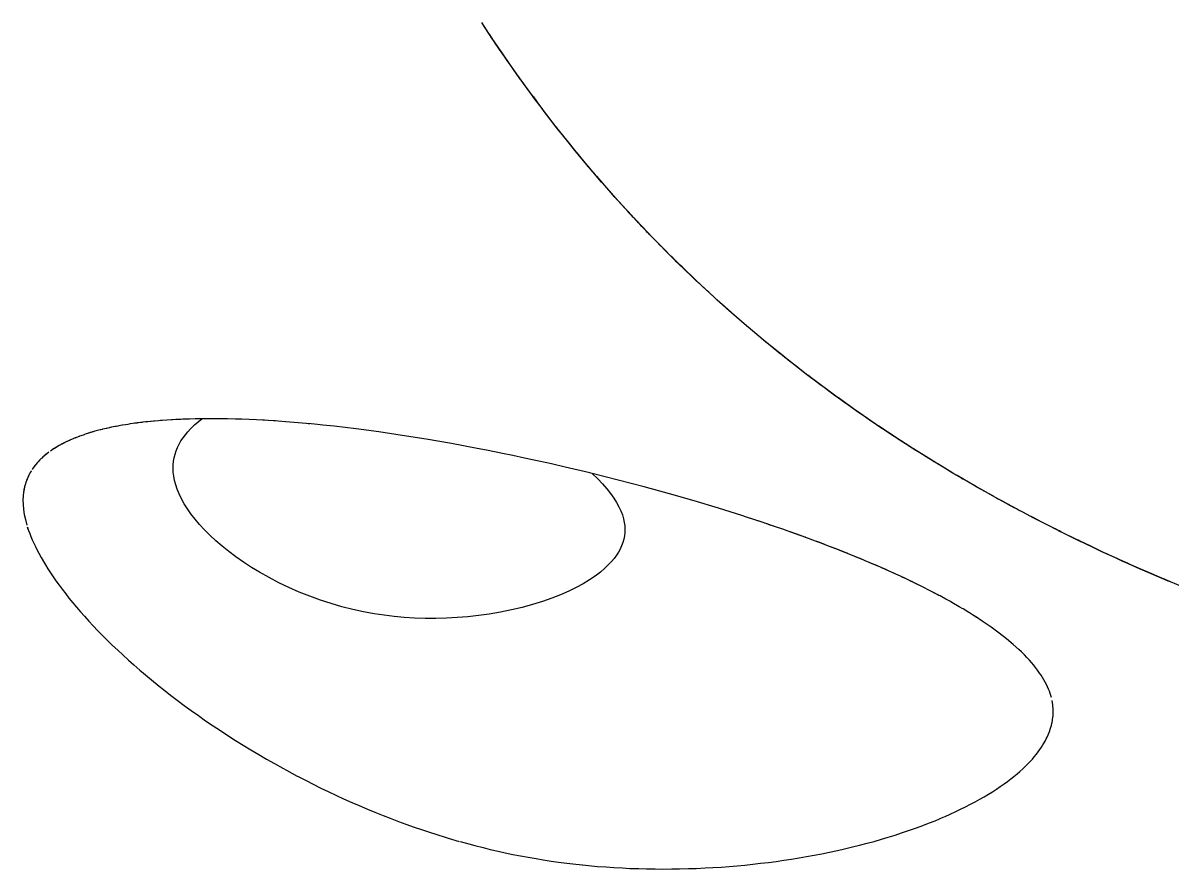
# Model space of a CAD drawing. Extents: x 0 to 11, y 0 to 8.5.
# Drawn here: x 4.8138 to 5.1396, y 5.996 to 6.2359 of the extents above; entities that cross this region are included whole.
import ezdxf

# ---------------------------------------------------------------- set-up
doc = ezdxf.new("R2010")
doc.units = 0
doc.header["$LTSCALE"] = 0.5
doc.header["$MEASUREMENT"] = 0
doc.layers.add('VISIBLE', color=7, linetype='CONTINUOUS')

msp = doc.modelspace()

# ---------------------------------------------------------------- linework, layer by layer
at = {"layer": 'VISIBLE'}
for p, q in [((4.94593124, 6.23292642), (4.94392203, 6.23599087)), ((4.94614592, 6.23259899), (4.94593124, 6.23292642)), ((4.94708393, 6.23119795), (4.94593124, 6.23292642)), ((4.94793719, 6.22991986), (4.94609431, 6.23268623)), ((4.95022362, 6.22655942), (4.94689373, 6.23146855)), ((4.94752464, 6.23053915), (4.9475132, 6.2305553)), ((4.94921862, 6.22804061), (4.94916794, 6.22811577)), ((4.95230014, 6.22357517), (4.94921862, 6.22804061)), ((4.95133739, 6.22495077), (4.94946696, 6.22767225)), ((4.95396889, 6.22121963), (4.95022362, 6.22655942)), ((4.95365672, 6.22165703), (4.95093315, 6.22553894)), ((4.9572687, 6.21665258), (4.95336152, 6.22208558)), ((4.95784198, 6.21586391), (4.95434234, 6.22068702)), ((4.95567794, 6.21882555), (4.95562309, 6.2189018)), ((4.9563145, 6.21795601), (4.95567794, 6.21882555)), ((4.95945316, 6.21369818), (4.9563145, 6.21795601)), ((4.95852538, 6.21495616), (4.95784198, 6.21586391)), ((4.95904281, 6.21425485), (4.95826782, 6.21528779)), ((4.95854424, 6.21493111), (4.95852538, 6.21495616)), ((4.95927829, 6.21392907), (4.95852538, 6.21495616)), ((4.95854749, 6.21492679), (4.95854424, 6.21493111)), ((4.95854424, 6.21493111), (4.95945243, 6.21369916)), ((4.96202932, 6.21030193), (4.95854749, 6.21492679)), ((4.96092061, 6.21175207), (4.95904281, 6.21425485)), ((4.96005173, 6.21291013), (4.95927829, 6.21392907)), ((4.96072083, 6.21200594), (4.96002075, 6.21294465)), ((4.96135945, 6.21118734), (4.96111165, 6.21151965)), ((4.96351778, 6.20834394), (4.96135945, 6.21118734)), ((4.96235802, 6.20984821), (4.96135945, 6.21118734)), ((4.96276339, 6.20933777), (4.96135996, 6.21117342)), ((4.9650529, 6.20638056), (4.96233468, 6.20988477)), ((4.96255142, 6.20960347), (4.96235802, 6.20984821)), ((4.96416884, 6.20749948), (4.96276339, 6.20933777)), ((4.96426103, 6.20738279), (4.96351778, 6.20834394)), ((4.9650529, 6.20638056), (4.96416884, 6.20749948)), ((4.96437338, 6.20723882), (4.96429323, 6.20734204)), ((4.96605768, 6.20509159), (4.96437338, 6.20723882)), ((4.96561393, 6.2056573), (4.9650529, 6.20638056)), ((4.96550184, 6.20580181), (4.96541741, 6.20590784)), ((4.96942802, 6.2008885), (4.96605768, 6.20509159)), ((4.96686462, 6.2040847), (4.96679362, 6.20417485)), ((4.96691474, 6.20402222), (4.96679362, 6.20417485)), ((4.96735381, 6.20347498), (4.96686462, 6.2040847)), ((4.9680971, 6.20252766), (4.96701235, 6.20389856)), ((4.97103915, 6.19891522), (4.96799622, 6.20265515)), ((4.97028909, 6.19983919), (4.9680971, 6.20252766)), ((4.97090518, 6.19908537), (4.96934315, 6.20100324)), ((4.9701208, 6.20003173), (4.96942802, 6.2008885)), ((4.97275869, 6.19684913), (4.9701208, 6.20003173)), ((4.97091966, 6.1990676), (4.97069119, 6.19934126)), ((4.97411634, 6.19523861), (4.97091966, 6.1990676)), ((4.97543031, 6.19367991), (4.97275869, 6.19684913)), ((4.97789564, 6.19080201), (4.97493212, 6.19426147)), ((4.97992116, 6.18850166), (4.97651759, 6.19241068)), ((4.98123325, 6.18701957), (4.97992116, 6.18850166)), ((4.98020312, 6.18817682), (4.98017727, 6.18820667)), ((4.98149493, 6.18671813), (4.98020312, 6.18817682)), ((4.98149493, 6.18671813), (4.98051933, 6.1878159)), ((4.98126598, 6.18697575), (4.98063572, 6.18768834)), ((4.98271241, 6.18535377), (4.98123325, 6.18701957)), ((4.98232234, 6.1857871), (4.98149493, 6.18671813)), ((4.98200852, 6.18613636), (4.98199469, 6.18615185)), ((4.98207496, 6.18606329), (4.98200852, 6.18613636)), ((4.9821474, 6.18598395), (4.98207496, 6.18606329)), ((4.98251527, 6.18557579), (4.98232234, 6.1857871)), ((4.98493812, 6.1829221), (4.98235295, 6.18575859)), ((4.98418525, 6.1837467), (4.98251527, 6.18557579)), ((4.98448051, 6.18342503), (4.98271241, 6.18535377)), ((4.98493812, 6.1829221), (4.98383556, 6.18413069)), ((4.9865871, 6.18112236), (4.98448051, 6.18342503)), ((4.98688977, 6.18079527), (4.98549675, 6.18231348)), ((4.98616701, 6.18157353), (4.98579941, 6.18197709)), ((4.9861739, 6.18156618), (4.98579941, 6.18197709)), ((4.98643532, 6.18128752), (4.98607559, 6.18167098)), ((4.98621048, 6.18152605), (4.9861739, 6.18156618)), ((4.98729185, 6.18036695), (4.98621048, 6.18152605)), ((4.98691862, 6.18077495), (4.98634474, 6.18138214)), ((4.98691862, 6.18077495), (4.98636636, 6.18136571)), ((4.99102102, 6.17642516), (4.98688977, 6.18079527)), ((4.99140865, 6.17602316), (4.98703781, 6.18064694)), ((4.98703781, 6.18064694), (4.98753642, 6.18010878)), ((4.98954348, 6.17799003), (4.98729185, 6.18036696)), ((4.98806932, 6.17953361), (4.98729185, 6.18036695)), ((4.98753641, 6.18010879), (4.98806932, 6.17953361)), ((4.98753642, 6.18010878), (4.98806932, 6.17953361)), ((4.98951212, 6.17802463), (4.98835937, 6.1792489)), ((4.98871244, 6.17885606), (4.98841037, 6.17917005)), ((4.9893218, 6.17822262), (4.98871244, 6.17885606)), ((4.98949389, 6.17804373), (4.98941025, 6.17813068)), ((4.99236172, 6.17503726), (4.98949389, 6.17804373)), ((4.99042586, 6.17705418), (4.98951212, 6.17802463)), ((4.99045906, 6.17701962), (4.99042586, 6.17705418)), ((4.9917089, 6.17571579), (4.99102102, 6.17642516)), ((4.9947719, 6.17258011), (4.99140865, 6.17602316)), ((4.99236172, 6.17503726), (4.99186723, 6.17554592)), ((4.99242678, 6.17497033), (4.99224099, 6.17516382)), ((4.99289106, 6.17449274), (4.99236172, 6.17503726)), ((4.99281803, 6.17456287), (4.99268382, 6.17470263)), ((4.99289106, 6.17449274), (4.99268382, 6.17470263)), ((4.99332119, 6.1740503), (4.99289106, 6.17449274)), ((4.99635272, 6.17098541), (4.99570093, 6.17164683)), ((4.99752509, 6.16981354), (4.99570093, 6.17164683)), ((5.00008859, 6.16728405), (4.9959582, 6.17137628)), ((4.99782769, 6.16951671), (4.997054, 6.17027563)), ((5.00194147, 6.16548746), (4.99848978, 6.16886809)), ((4.99926648, 6.16810738), (4.99863181, 6.1687216)), ((5.0047211, 6.16283931), (5.00069347, 6.16670127)), ((5.00631955, 6.16135117), (5.00194147, 6.16548746)), ((5.00455803, 6.1629922), (5.00320061, 6.16430478)), ((5.00550058, 6.16210845), (5.00455803, 6.1629922)), ((5.00828951, 6.1595257), (5.00494998, 6.1626247)), ((5.00774992, 6.16001396), (5.00623619, 6.16142375)), ((5.00623619, 6.16142375), (5.00631955, 6.16135117)), ((5.00826349, 6.15954959), (5.00781317, 6.15995612)), ((5.0082736, 6.15954047), (5.00826349, 6.15954959)), ((5.00866638, 6.15917598), (5.00828951, 6.1595257)), ((5.01012014, 6.15784583), (5.01007176, 6.15788927)), ((5.01069493, 6.15731709), (5.01007176, 6.15788927)), ((5.01230322, 6.15588113), (5.01012014, 6.15784583)), ((5.01370468, 6.15462982), (5.01069493, 6.15731709)), ((5.01244105, 6.15575491), (5.01220125, 6.15597289)), ((5.01370254, 6.15462178), (5.01230322, 6.15588113)), ((5.01901842, 6.14999169), (5.01333136, 6.15495583)), ((5.01410153, 6.15427611), (5.01370254, 6.15462178)), ((5.02495737, 6.14501371), (5.01946841, 6.14961341)), ((5.0256447, 6.14445556), (5.02426388, 6.1455884)), ((5.02462637, 6.1452825), (5.02426388, 6.1455884)), ((5.02854378, 6.14210138), (5.02462637, 6.1452825)), ((5.02603718, 6.14413685), (5.02581369, 6.1443166)), ((5.03266761, 6.13884044), (5.02988611, 6.14103012)), ((5.03183229, 6.13948148), (5.03003777, 6.14091365)), ((5.03038706, 6.14063489), (5.03034958, 6.14066526)), ((5.03265265, 6.13884578), (5.03121476, 6.13997432)), ((5.03384565, 6.13791189), (5.03183229, 6.13948148)), ((5.03602714, 6.13624244), (5.03255337, 6.13892879)), ((5.03255337, 6.13892879), (5.03265265, 6.13884578)), ((5.03890332, 6.1340521), (5.03602714, 6.13624244)), ((5.03856416, 6.1343026), (5.03634147, 6.13600028)), ((5.04140746, 6.13219485), (5.03794045, 6.13477899)), ((5.03890332, 6.1340521), (5.03856416, 6.1343026)), ((5.0442445, 6.13010509), (5.04125258, 6.13230894)), ((5.04240339, 6.131451), (5.041917, 6.13180411)), ((5.04306952, 6.13095737), (5.04211102, 6.13167057)), ((5.04300541, 6.13100366), (5.04234781, 6.1314923)), ((5.04686859, 6.12820934), (5.04240339, 6.131451)), ((5.04319794, 6.13086763), (5.04275005, 6.13119341)), ((5.04397844, 6.13030107), (5.04300541, 6.13100366)), ((5.04337707, 6.1307353), (5.04319794, 6.13086763)), ((5.04501322, 6.12955724), (5.04340402, 6.13071536)), ((5.04503694, 6.12953932), (5.04391675, 6.13034651)), ((5.04905232, 6.12667969), (5.04501322, 6.12955724)), ((5.04980635, 6.12613185), (5.04501723, 6.1295534)), ((5.04997113, 6.12601437), (5.04575141, 6.12902039)), ((5.04642913, 6.12852938), (5.04607866, 6.12878727)), ((5.04967568, 6.12622158), (5.04777339, 6.12756765)), ((5.04972616, 6.12619159), (5.04960252, 6.12627747)), ((5.05175159, 6.12479182), (5.04972616, 6.12619159)), ((5.04980635, 6.12613185), (5.04980261, 6.12613442)), ((5.05423767, 6.12306968), (5.05107269, 6.12525802)), ((5.05107269, 6.12525802), (5.05107269, 6.12525802)), ((4.844198, 6.12217193), (4.84358782, 6.12207555)), ((4.84557889, 6.1223686), (4.84503565, 6.12229464)), ((4.84627502, 6.12246272), (4.84623254, 6.1224576)), ((4.84641837, 6.12248257), (4.84627502, 6.12246272)), ((4.84760606, 6.12262347), (4.84641837, 6.12248257)), ((4.84781783, 6.12264918), (4.84760606, 6.12262347)), ((4.85104934, 6.12299124), (4.8501983, 6.12290623)), ((4.85744934, 6.12343845), (4.85605867, 6.12336637)), ((4.86034067, 6.1235607), (4.85849966, 6.12349088)), ((4.86458415, 6.12365817), (4.86458633, 6.12365989)), ((4.86650823, 6.1236715), (4.86458633, 6.12365989)), ((4.8709362, 6.12363831), (4.87013874, 6.12365515)), ((4.87125775, 6.1236356), (4.8709362, 6.12363831)), ((4.87408032, 6.12356628), (4.87184366, 6.12362266)), ((4.88331919, 6.12315255), (4.88004478, 6.12334197)), ((4.8868565, 6.12291789), (4.88542134, 6.12302359)), ((5.05680723, 6.12132011), (5.05175159, 6.12479182)), ((5.05445634, 6.12292198), (5.05271437, 6.12412187)), ((5.05433012, 6.12300724), (5.0531417, 6.12382736)), ((5.05587641, 6.12196278), (5.05423767, 6.12306968)), ((5.05531092, 6.1223304), (5.05433012, 6.12300724)), ((5.05545095, 6.12223688), (5.05445634, 6.12292198)), ((5.05504102, 6.12251851), (5.05449474, 6.12289604)), ((5.05587641, 6.12196278), (5.05491651, 6.12260257)), ((5.05586663, 6.12195929), (5.05504102, 6.12251851)), ((5.05731806, 6.12099002), (5.05531092, 6.1223304)), ((5.05658575, 6.1214722), (5.05586663, 6.12195929)), ((5.05870584, 6.12006649), (5.05605222, 6.12183358)), ((4.8296742, 6.11862579), (4.82858894, 6.11819469)), ((4.82948734, 6.11855637), (4.82902583, 6.11837525)), ((4.82990769, 6.11871145), (4.8296742, 6.11862579)), ((4.8308629, 6.11904123), (4.82990769, 6.11871145)), ((4.83123587, 6.11917673), (4.83115111, 6.11914579)), ((4.83130767, 6.11919861), (4.83115276, 6.1191455)), ((4.83253827, 6.11959978), (4.83246636, 6.1195773)), ((4.83833488, 6.12110744), (4.83740157, 6.12089812)), ((4.83942693, 6.12133571), (4.83869277, 6.12118431)), ((5.05752802, 6.12084215), (5.05680723, 6.12132011)), ((5.05788093, 6.1206007), (5.05705293, 6.12116719)), ((5.06039157, 6.1189463), (5.05788093, 6.1206007)), ((5.0608765, 6.11861819), (5.05870584, 6.12006649)), ((5.05930797, 6.11966035), (5.05883373, 6.11998116)), ((5.06148042, 6.11822829), (5.05908764, 6.1198094)), ((5.06142003, 6.11826728), (5.05942076, 6.11958949)), ((5.06115892, 6.11843585), (5.06045408, 6.11890003)), ((5.06261351, 6.11749676), (5.0608765, 6.11861819)), ((4.82264397, 6.11519387), (4.82193887, 6.11472043)), ((4.82411468, 6.1160759), (4.82275568, 6.1152688)), ((4.8234196, 6.11567676), (4.82339022, 6.11565921)), ((4.82407489, 6.11605227), (4.82383421, 6.11591789)), ((4.82560321, 6.1168616), (4.82429308, 6.11618006)), ((4.82469536, 6.11640039), (4.82446893, 6.11627154)), ((4.82465527, 6.11637632), (4.82453822, 6.11631097)), ((4.82494404, 6.11653002), (4.82469536, 6.11640039)), ((4.82560321, 6.1168616), (4.82533085, 6.11672525)), ((4.82722946, 6.1176235), (4.82608002, 6.1171003)), ((4.82676299, 6.11742432), (4.82637928, 6.11724519)), ((4.82692398, 6.11749599), (4.82650799, 6.11730105)), ((4.82781361, 6.11788449), (4.82712265, 6.11758526)), ((5.06206576, 6.1178415), (5.06148042, 6.11822829)), ((5.06163634, 6.11812422), (5.0615217, 6.11820093)), ((5.06182119, 6.11800197), (5.06163634, 6.11812422)), ((5.06194683, 6.1179186), (5.06179144, 6.11802099)), ((5.06187479, 6.1179677), (5.06179144, 6.11802099)), ((5.06202613, 6.11786769), (5.06194683, 6.1179186)), ((5.0650362, 6.11593741), (5.06261351, 6.11749676)), ((5.06274535, 6.11740596), (5.06274318, 6.11740734)), ((5.0627658, 6.11739223), (5.06274318, 6.11740734)), ((5.06595081, 6.11536223), (5.0650362, 6.11593741)), ((5.06595081, 6.11536223), (5.06595081, 6.11536223)), ((4.81863648, 6.11199563), (4.81811299, 6.11144072)), ((4.81882199, 6.11217541), (4.81855418, 6.11189955)), ((4.81914038, 6.11247867), (4.8190211, 6.11237028)), ((4.81960081, 6.11290849), (4.81914038, 6.11247867)), ((4.81946816, 6.11278998), (4.81915742, 6.11250054)), ((4.81960081, 6.11290849), (4.8195281, 6.11284446)), ((4.82047898, 6.11364869), (4.81967772, 6.11297572)), ((4.81987865, 6.11314906), (4.81969783, 6.1129926)), ((4.82113198, 6.11414584), (4.82057443, 6.11372283)), ((4.82106354, 6.11410115), (4.82096873, 6.11403055)), ((5.07181336, 6.11168327), (5.06781344, 6.11417108)), ((5.07472392, 6.1099175), (5.07021494, 6.11267742)), ((5.07215541, 6.11148541), (5.07086392, 6.11227379)), ((4.81616424, 6.10885808), (4.81612488, 6.10879215)), ((4.81671758, 6.10971143), (4.81639811, 6.10922697)), ((4.81734884, 6.11055151), (4.8167564, 6.10976541)), ((4.81728122, 6.11046178), (4.81719732, 6.11035704)), ((4.81784164, 6.11113159), (4.81745209, 6.11067511)), ((4.81791648, 6.11122432), (4.81775229, 6.11103865)), ((4.8181469, 6.11147712), (4.81800744, 6.11132743)), ((5.07730656, 6.10836566), (5.07398564, 6.11036112)), ((4.81462731, 6.1055328), (4.8145756, 6.10537959)), ((4.81459856, 6.10544762), (4.81457885, 6.1053959)), ((4.81472232, 6.1058221), (4.81462731, 6.1055328)), ((4.81518928, 6.10702341), (4.81481223, 6.10609244)), ((4.81502637, 6.10663755), (4.81488125, 6.10627097)), ((4.81514474, 6.10691343), (4.81508239, 6.10677627)), ((4.81549895, 6.10766301), (4.8151956, 6.10703817)), ((4.81535969, 6.1073863), (4.81528731, 6.10722707)), ((4.8154688, 6.10761548), (4.81542575, 6.10753062)), ((4.81567112, 6.10801118), (4.81563066, 6.10793311)), ((4.81579388, 6.10823052), (4.81573505, 6.10812805)), ((4.97526361, 6.10811457), (4.97455598, 6.1082831)), ((5.07779777, 6.10807702), (5.07730656, 6.10836566)), ((5.08351522, 6.10473816), (5.07869219, 6.10753711)), ((4.81396145, 6.10251364), (4.81395962, 6.10249556)), ((4.81400971, 6.10285929), (4.81399309, 6.10275291)), ((4.81402733, 6.10301176), (4.81400971, 6.10285929)), ((4.81416197, 6.10374579), (4.81403158, 6.10304394)), ((4.81407987, 6.10330855), (4.81407527, 6.10327911)), ((5.08410502, 6.10440356), (5.08320718, 6.10491693)), ((5.08359379, 6.10469256), (5.08351522, 6.10473816)), ((5.08429593, 6.10429525), (5.08351522, 6.10473816)), ((5.08898866, 6.10165977), (5.08429593, 6.10429525)), ((5.08829754, 6.10203916), (5.08442192, 6.10422236)), ((5.09024012, 6.10095067), (5.08543348, 6.10364397)), ((5.09134919, 6.10035112), (5.08999429, 6.10108842)), ((5.09572781, 6.09798316), (5.09043276, 6.10084981)), ((5.09381222, 6.09900314), (5.09296137, 6.09945826)), ((5.09552773, 6.09807966), (5.09332851, 6.09927118)), ((5.09402936, 6.09888282), (5.09332851, 6.09927118)), ((5.09748271, 6.09704897), (5.09402936, 6.09888282)), ((5.0239741, 6.09412241), (5.01895874, 6.09576865)), ((5.09489422, 6.09842439), (5.09467662, 6.09854078)), ((5.09495998, 6.09838863), (5.09489422, 6.09842439)), ((5.09610756, 6.09776513), (5.09552773, 6.09807966)), ((5.09710909, 6.09724103), (5.09603337, 6.09781242)), ((5.09710909, 6.09724103), (5.09610756, 6.09776513)), ((5.09985311, 6.09579765), (5.09955296, 6.0959534)), ((5.10009491, 6.09566771), (5.09955296, 6.0959534)), ((5.10174214, 6.09481732), (5.10005939, 6.09568644)), ((5.02951637, 6.09222422), (5.02692764, 6.09311149)), ((5.10644904, 6.09241745), (5.10122558, 6.09508069)), ((5.10665069, 6.09231802), (5.10613778, 6.09257614)), ((5.10692923, 6.09217261), (5.10644904, 6.09241745)), ((5.10665069, 6.09231802), (5.10644904, 6.09241745)), ((5.03290131, 6.09102306), (5.03052339, 6.09187436)), ((5.03581201, 6.08998222), (5.03290131, 6.09102306)), ((5.03926794, 6.08870359), (5.03778073, 6.08925452)), ((5.10926926, 6.09100215), (5.10745882, 6.09190743)), ((5.11153656, 6.08989729), (5.10814304, 6.0915653)), ((5.11077445, 6.09027189), (5.10926926, 6.09100215)), ((5.11276155, 6.08929956), (5.11227808, 6.08953547)), ((5.11357105, 6.08889944), (5.11276155, 6.08929956)), ((5.11297505, 6.08919539), (5.11292566, 6.08921845)), ((5.11398378, 6.08870318), (5.11297505, 6.08919539)), ((5.04160077, 6.08782064), (5.03896127, 6.08880797)), ((5.04094996, 6.08806408), (5.04069027, 6.08816313)), ((5.04435296, 6.08674717), (5.04252375, 6.08746241)), ((5.04508905, 6.08646334), (5.04300009, 6.08727616)), ((5.04697317, 6.0857238), (5.04435296, 6.08674717)), ((5.04694955, 6.08573303), (5.04691636, 6.08574642)), ((5.11896726, 6.08633349), (5.11357105, 6.08889944)), ((5.11674858, 6.0873902), (5.11411107, 6.08864107)), ((5.11715368, 6.08719586), (5.11674858, 6.0873902)), ((5.12041992, 6.08566401), (5.11896726, 6.08633349)), ((5.12405676, 6.08398652), (5.11976752, 6.08595893)), ((5.12259611, 6.08465618), (5.1201772, 6.08576517)), ((5.04722163, 6.08562328), (5.04711573, 6.08566622)), ((5.04748147, 6.08551847), (5.04711573, 6.08566622)), ((5.04774173, 6.08541349), (5.04722163, 6.08562328)), ((5.05157462, 6.08384337), (5.0498721, 6.08453968)), ((5.05145061, 6.08389409), (5.05093678, 6.08410861)), ((5.05157462, 6.08384337), (5.05093678, 6.08410861)), ((5.0544548, 6.08262238), (5.05261607, 6.08340959)), ((5.05694743, 6.0815558), (5.0544548, 6.08262238)), ((5.05536313, 6.08223674), (5.05484426, 6.08245573)), ((5.12111381, 6.08534383), (5.12041992, 6.08566401)), ((5.12310425, 6.08442045), (5.12111381, 6.08534383)), ((5.13039194, 6.08114241), (5.12528703, 6.08342519)), ((5.12583952, 6.08317163), (5.12551137, 6.08332111)), ((5.12752522, 6.08242363), (5.12552562, 6.08331272)), ((5.12554065, 6.08330581), (5.12552562, 6.08331272)), ((5.13126017, 6.0807633), (5.12554065, 6.08330581)), ((5.12746454, 6.08245025), (5.12583952, 6.08317163)), ((5.12706422, 6.08262922), (5.12677662, 6.08275593)), ((5.12710434, 6.08261015), (5.12706422, 6.08262922)), ((5.13360361, 6.07974494), (5.12731372, 6.0825172)), ((5.13337674, 6.07985676), (5.12746454, 6.08245025)), ((5.05966157, 6.080349), (5.05700868, 6.08152867)), ((5.05772846, 6.08120988), (5.05700868, 6.08152867)), ((5.06131848, 6.07959127), (5.06028297, 6.08006741)), ((5.13209368, 6.08040051), (5.13039194, 6.08114241)), ((5.13190068, 6.0804834), (5.13126017, 6.0807633)), ((5.13738809, 6.07812635), (5.13190068, 6.0804834)), ((5.13360361, 6.07974494), (5.13347562, 6.07979948)), ((5.06422558, 6.07823713), (5.06241352, 6.07908993)), ((5.06610079, 6.07734449), (5.06583521, 6.07747463)), ((5.06617752, 6.07730798), (5.06610079, 6.07734449)), ((5.06738929, 6.0767164), (5.06617752, 6.07730798)), ((5.13566433, 6.07886935), (5.1352252, 6.0790554)), ((5.13550023, 6.07893832), (5.13531322, 6.07901759)), ((5.14163852, 6.07635852), (5.13538601, 6.07898632)), ((5.13819001, 6.0777871), (5.13604501, 6.0786977)), ((5.13785055, 6.0779279), (5.13738809, 6.07812635)), ((5.13962397, 6.07719233), (5.13785055, 6.0779279)), ((5.06966734, 6.07557935), (5.06926418, 6.07578339)), ((5.07946513, 6.07024974), (5.07863912, 6.0707268)), ((5.08114139, 6.06924831), (5.08036455, 6.06972267)), ((5.08197718, 6.06874592), (5.08116529, 6.06924126)), ((5.08386563, 6.06755673), (5.08415566, 6.06737833)), ((5.09627887, 6.05815087), (5.09623263, 6.05819267))]:
    msp.add_line(p, q, dxfattribs=at)
at = {"layer": 'VISIBLE', "flags": 128}
for points in [[(4.94699705, 6.23133112), (4.94488073, 6.23454805), (4.94404012, 6.23581075)], [(4.94689373, 6.23146855), (4.94669486, 6.23176175), (4.94614592, 6.23259899)], [(4.9475132, 6.2305553), (4.94743203, 6.23066992), (4.9473219, 6.23083732)], [(4.94916794, 6.22811577), (4.94771683, 6.23026775), (4.94752464, 6.23053915)], [(4.948861, 6.2285581), (4.94840709, 6.22921448), (4.94793719, 6.22991986)], [(4.94921862, 6.22804061), (4.94910452, 6.22820596), (4.948861, 6.2285581)], [(4.95093315, 6.22553894), (4.95041118, 6.2262829), (4.95022362, 6.22655942)], [(4.95267905, 6.22303062), (4.95258076, 6.22316853), (4.95230014, 6.22357517)], [(4.95319499, 6.22231514), (4.95310597, 6.22243159), (4.95267905, 6.22303062)], [(4.95336152, 6.22208558), (4.95321936, 6.22228326), (4.95319499, 6.22231514)], [(4.95434234, 6.22068702), (4.95418939, 6.22089782), (4.95365672, 6.22165703)], [(4.95434234, 6.22068702), (4.95431675, 6.22072367), (4.95396889, 6.22121963)], [(4.95562309, 6.2189018), (4.95464432, 6.22026261), (4.95444102, 6.22054572), (4.95434234, 6.22068702)], [(4.95567794, 6.21882555), (4.95566102, 6.21884865), (4.95562309, 6.2189018)], [(4.9563145, 6.21795601), (4.95598568, 6.21840208), (4.95571648, 6.21877196), (4.95567794, 6.21882555)], [(4.95784198, 6.21586391), (4.95770551, 6.21604519), (4.9572687, 6.21665258)], [(4.95826782, 6.21528779), (4.95803064, 6.2156039), (4.95784198, 6.21586391)], [(4.95852538, 6.21495616), (4.95845597, 6.21505084), (4.95854424, 6.21493111)], [(4.95945243, 6.21369916), (4.95967714, 6.21339434), (4.95945316, 6.21369818)], [(4.96437338, 6.20723882), (4.96430229, 6.20732944), (4.96426103, 6.20738279)], [(4.96541741, 6.20590784), (4.96509835, 6.20630852), (4.96467077, 6.20685578), (4.96437338, 6.20723882)], [(4.96679362, 6.20417485), (4.96618552, 6.20494704), (4.9650529, 6.20638056)], [(4.96605768, 6.20509159), (4.96590677, 6.20527979), (4.96561393, 6.2056573)], [(4.96799622, 6.20265515), (4.96791004, 6.20276107), (4.96720183, 6.20365469), (4.96696325, 6.20395945), (4.96686462, 6.2040847)], [(4.9701208, 6.20003173), (4.96994404, 6.20024499), (4.96942802, 6.2008885)], [(4.97069119, 6.19934126), (4.97067748, 6.19935768), (4.97055998, 6.19949832), (4.97033933, 6.19976147), (4.9701208, 6.20003173)], [(4.97493212, 6.19426147), (4.97404907, 6.19529229), (4.97275869, 6.19684913)], [(4.97615146, 6.19283807), (4.97570043, 6.19336906), (4.97551135, 6.1935853)], [(4.97992116, 6.18850166), (4.97822311, 6.19041974), (4.97789564, 6.19080201)], [(4.98017727, 6.18820667), (4.98003909, 6.18836623), (4.97992116, 6.18850166)], [(4.98199469, 6.18615185), (4.98178209, 6.18638985), (4.98068321, 6.18762245), (4.98020312, 6.18817682)], [(4.98200852, 6.18613636), (4.98200351, 6.18614187), (4.98199469, 6.18615185)], [(4.98207496, 6.18606329), (4.98202079, 6.18612263), (4.98200852, 6.18613636)], [(4.98235295, 6.18575859), (4.98224015, 6.18588236), (4.9821474, 6.18598395)], [(4.98579941, 6.18197709), (4.9851379, 6.18270328), (4.98493812, 6.1829221)], [(4.98621048, 6.18152605), (4.98620119, 6.18153601), (4.98616701, 6.18157353)], [(4.98634474, 6.18138214), (4.98625787, 6.18147405), (4.98621048, 6.18152605)], [(4.98688977, 6.18079527), (4.98678355, 6.18090763), (4.9865871, 6.18112236)], [(4.98729185, 6.18036696), (4.98700234, 6.18067258), (4.98688977, 6.18079527)], [(4.98835937, 6.1792489), (4.9879435, 6.17969058), (4.98691862, 6.18077495)], [(4.99042586, 6.17705418), (4.98932873, 6.17819679), (4.98871244, 6.17885606)], [(4.99102102, 6.17642516), (4.99092161, 6.17652768), (4.99042586, 6.17705418)], [(4.99140865, 6.17602316), (4.99117265, 6.17626476), (4.99102102, 6.17642516)], [(4.99186723, 6.17554592), (4.99159804, 6.17582282), (4.99140865, 6.17602316)], [(4.99306912, 6.17431242), (4.99275634, 6.17463563), (4.99205068, 6.17536333)], [(4.99268382, 6.17470263), (4.99259795, 6.17478961), (4.99236172, 6.17503726)], [(4.99570093, 6.17164683), (4.99562699, 6.17172187), (4.99406295, 6.17330588)], [(4.9959582, 6.17137628), (4.99563622, 6.17169528), (4.9947719, 6.17258011)], [(4.99863181, 6.1687216), (4.99808619, 6.16924963), (4.99752509, 6.16981354)], [(4.99848978, 6.16886809), (4.99794584, 6.16940083), (4.99782769, 6.16951671)], [(5.00320061, 6.16430478), (5.00171153, 6.16574112), (4.99926648, 6.16810738)], [(5.00069347, 6.16670127), (5.00017569, 6.16719775), (5.00008859, 6.16728405)], [(5.00494998, 6.1626247), (5.00479255, 6.1627708), (5.0047211, 6.16283931)], [(5.00781317, 6.15995612), (5.00777561, 6.15999003), (5.00774992, 6.16001396)], [(5.01220125, 6.15597289), (5.00869529, 6.15915978), (5.0082736, 6.15954047)], [(5.01007176, 6.15788927), (5.00948838, 6.15841318), (5.00866638, 6.15917598)], [(5.01333136, 6.15495583), (5.01304899, 6.1552023), (5.01301939, 6.15522921), (5.01244105, 6.15575491)], [(5.01608857, 6.1525455), (5.0143497, 6.15406111), (5.01410153, 6.15427611)], [(5.01946841, 6.14961341), (5.0191477, 6.14988303), (5.01901842, 6.14999169)], [(5.01946841, 6.14961341), (5.01905745, 6.14995779), (5.01905286, 6.14996163), (5.01904828, 6.14996562), (5.01901842, 6.14999169)], [(5.01903287, 6.14997876), (5.01903085, 6.14998045), (5.01902891, 6.14998214)], [(5.02426388, 6.1455884), (5.02402879, 6.14578678), (5.02228435, 6.14725033)], [(5.02581369, 6.1443166), (5.02520643, 6.144805), (5.02495737, 6.14501371)], [(5.02581369, 6.1443166), (5.02567383, 6.14443166), (5.0256447, 6.14445556)], [(5.03034958, 6.14066526), (5.02981741, 6.14109653), (5.02603718, 6.14413685)], [(5.02988611, 6.14103012), (5.0290933, 6.14165424), (5.02854378, 6.14210138)], [(5.03121476, 6.13997432), (5.03081552, 6.14028766), (5.03038706, 6.14063489)], [(5.03602714, 6.13624244), (5.03420834, 6.13762754), (5.03266761, 6.13884044)], [(5.03794045, 6.13477899), (5.03736287, 6.13520949), (5.03602714, 6.13624244)], [(5.04125258, 6.13230894), (5.03941248, 6.13366436), (5.03890332, 6.1340521)], [(5.04125258, 6.13230894), (5.04015622, 6.13312672), (5.03890332, 6.1340521)], [(5.04211102, 6.13167057), (5.04202175, 6.13173699), (5.04140746, 6.13219485)], [(5.04275005, 6.13119341), (5.04267253, 6.1312498), (5.04238063, 6.13146752)], [(5.04340402, 6.13071536), (5.04312171, 6.13091853), (5.04306952, 6.13095737)], [(5.04391675, 6.13034651), (5.04366195, 6.13053012), (5.04319794, 6.13086763)], [(5.04340402, 6.13071536), (5.04339318, 6.1307234), (5.04337707, 6.1307353)], [(5.0442445, 6.13010509), (5.04367211, 6.13051657), (5.04340402, 6.13071536)], [(5.04501723, 6.1295534), (5.04470346, 6.12977757), (5.04397844, 6.13030107)], [(5.04575141, 6.12902039), (5.0447075, 6.12976405), (5.0442445, 6.13010509)], [(5.04607866, 6.12878727), (5.04598761, 6.12885427), (5.04503694, 6.12953932)], [(5.04777339, 6.12756765), (5.04770931, 6.127613), (5.04686859, 6.12820934)], [(5.05107269, 6.12525802), (5.05017369, 6.12587961), (5.04980635, 6.12613185)], [(5.05271437, 6.12412187), (5.05009528, 6.12592593), (5.04997113, 6.12601437)], [(5.05175159, 6.12479182), (5.0511149, 6.12522904), (5.05107269, 6.12525802)], [(4.84195617, 6.121811), (4.84023375, 6.12149347), (4.84008593, 6.12146648)], [(4.84195617, 6.121811), (4.84103333, 6.12164749), (4.8407684, 6.12159834), (4.84013243, 6.12147571), (4.84008593, 6.12146648)], [(4.84358782, 6.12207555), (4.84294522, 6.12197404), (4.84202662, 6.12182399), (4.84195617, 6.121811)], [(4.84557889, 6.1223686), (4.8443171, 6.12219075), (4.844198, 6.12217193)], [(4.84623254, 6.1224576), (4.84613773, 6.12244616), (4.84592397, 6.12241646), (4.84559762, 6.12237124), (4.84557889, 6.1223686)], [(4.84641837, 6.12248257), (4.84639937, 6.12248031), (4.84623254, 6.1224576)], [(4.84760606, 6.12262347), (4.84713462, 6.12256625), (4.84658544, 6.12250018), (4.84627502, 6.12246272)], [(4.84781783, 6.12264918), (4.84756771, 6.12262038), (4.84644113, 6.12248572), (4.84641837, 6.12248257)], [(4.84902939, 6.12278868), (4.84861285, 6.12274568), (4.84781783, 6.12264918)], [(4.85104934, 6.12299124), (4.85086934, 6.12297538), (4.84918434, 6.12280652), (4.84902939, 6.12278868)], [(4.8501983, 6.12290623), (4.84926562, 6.12281307), (4.84902939, 6.12278868)], [(4.85321956, 6.12317483), (4.85316849, 6.12317136), (4.85286503, 6.12314603), (4.85229313, 6.12309812), (4.85115746, 6.12300203), (4.85104934, 6.12299124)], [(4.85598194, 6.12336203), (4.85326013, 6.12317757), (4.85321956, 6.12317483)], [(4.85605867, 6.12336637), (4.85600499, 6.12336359), (4.85598194, 6.12336203)], [(4.85744934, 6.12343845), (4.8573154, 6.12343176), (4.85718624, 6.12342516), (4.85628787, 6.12337935), (4.85605867, 6.12336637)], [(4.97526361, 6.10811457), (4.97677775, 6.10666488), (4.97817319, 6.10520664), (4.97937623, 6.10382534), (4.98043378, 6.10248223), (4.98135223, 6.10117898), (4.98213835, 6.09991655), (4.98279922, 6.09869507), (4.98334191, 6.09751399), (4.98377327, 6.09637219), (4.98409974, 6.09526795), (4.98431298, 6.09428076), (4.98444802, 6.09330078), (4.98450314, 6.09232893), (4.98447656, 6.09136612), (4.9843676, 6.09041315), (4.98417786, 6.08947066), (4.98390916, 6.08853921), (4.98356333, 6.08761938), (4.98314221, 6.08671176), (4.98264768, 6.08581694), (4.98208151, 6.08493548), (4.9814456, 6.08406796), (4.98074176, 6.08321498), (4.97997183, 6.08237713), (4.97884565, 6.08128451), (4.9775482, 6.08017139), (4.97609038, 6.07905962), (4.97446646, 6.07795383), (4.97267212, 6.07685963), (4.97070467, 6.07578346), (4.96856359, 6.07473256), (4.96625066, 6.07371491), (4.96377038, 6.07273891), (4.96113001, 6.07181337), (4.9583397, 6.07094715), (4.95541224, 6.07014894), (4.95236301, 6.06942701), (4.94920948, 6.06878897), (4.94597069, 6.06824152), (4.94299971, 6.06783097), (4.9399913, 6.06750161), (4.9369604, 6.06725593), (4.93392148, 6.06709548), (4.93088835, 6.06702107), (4.92787388, 6.06703276), (4.92488997, 6.06712993), (4.92194725, 6.06731143), (4.91905517, 6.06757558), (4.91622194, 6.0679203), (4.91345442, 6.068343), (4.91039661, 6.06891039), (4.90732957, 6.06958525), (4.90426126, 6.07036679), (4.9012006, 6.07125363), (4.89815743, 6.0722436), (4.89514252, 6.07333364), (4.89216743, 6.0745198), (4.88924444, 6.07579702), (4.88638636, 6.07715928), (4.88360629, 6.0785995), (4.88091739, 6.08010951), (4.87858614, 6.08152067), (4.8763484, 6.08297379), (4.87421252, 6.08446129), (4.87218605, 6.08597538), (4.87027557, 6.08750812), (4.86848652, 6.0890516), (4.86682311, 6.09059813), (4.86528826, 6.09214042), (4.86388358, 6.09367161), (4.86260941, 6.0951855), (4.86146487, 6.09667658), (4.86044805, 6.09814006), (4.85955606, 6.09957208), (4.85878527, 6.10096945), (4.85813151, 6.1023299), (4.85759014, 6.10365187), (4.85715639, 6.1049346), (4.85682546, 6.10617793), (4.85659269, 6.10738234), (4.85645375, 6.1085488), (4.85640552, 6.10958636), (4.85643144, 6.11061104), (4.85653215, 6.11162179), (4.8567065, 6.11261799), (4.85695305, 6.11359902), (4.8572704, 6.11456436), (4.85765707, 6.1155134), (4.85811168, 6.11644558), (4.85863276, 6.1173603), (4.85921888, 6.11825701), (4.85986864, 6.11913511), (4.86058058, 6.11999407), (4.86135327, 6.12083326), (4.86247557, 6.12192049), (4.86349602, 6.12280378), (4.86458415, 6.12365817)], [(4.85849966, 6.12349088), (4.85841672, 6.12348773), (4.85796156, 6.12346499), (4.85744934, 6.12343845)], [(4.86458633, 6.12365989), (4.86297581, 6.12362548), (4.86261852, 6.12361684), (4.86105369, 6.12358314), (4.86070938, 6.12357513), (4.8591873, 6.1235188), (4.85856853, 6.12349431), (4.85849966, 6.12349088)], [(4.86650823, 6.1236715), (4.86619372, 6.12367217), (4.86502588, 6.12366254)], [(4.87013874, 6.12365515), (4.86988734, 6.12366046), (4.86723684, 6.12367591), (4.86650823, 6.1236715)], [(4.87184366, 6.12362266), (4.87136682, 6.12363468), (4.87125775, 6.1236356)], [(4.88004478, 6.12334197), (4.8800034, 6.12334436), (4.87591748, 6.1235172), (4.87571346, 6.1235251), (4.87408032, 6.12356628)], [(4.8829161, 6.12317587), (4.88228975, 6.12321394), (4.88009316, 6.12333993), (4.88004478, 6.12334197)], [(4.88542134, 6.12302359), (4.88487238, 6.12306403), (4.88331919, 6.12315255)], [(4.89073212, 6.12262889), (4.88830436, 6.1228127), (4.88625588, 6.12296904)], [(4.90826147, 6.12078032), (4.90206091, 6.12152093), (4.89880725, 6.121867), (4.89733144, 6.12202397), (4.89470775, 6.12227156), (4.89502657, 6.12223624), (4.89408214, 6.12232828), (4.89076734, 6.12262622), (4.89073212, 6.12262889)], [(5.05423767, 6.12306968), (5.05356494, 6.12352408), (5.05271437, 6.12412187)], [(5.05491651, 6.12260257), (5.05482594, 6.12266294), (5.05423767, 6.12306968)], [(5.05605222, 6.12183358), (5.05557781, 6.1221495), (5.05545095, 6.12223688)], [(5.05705293, 6.12116719), (5.05695048, 6.12123728), (5.05587641, 6.12196278)], [(5.05883373, 6.11998116), (5.05778052, 6.12069365), (5.05587641, 6.12196278)], [(4.82902583, 6.11837525), (4.82861857, 6.11821542), (4.8284201, 6.11813663)], [(4.8296742, 6.11862579), (4.82952129, 6.11856969), (4.82948734, 6.11855637)], [(4.82990769, 6.11871145), (4.82977136, 6.11866438), (4.8296742, 6.11862579)], [(4.83115276, 6.1191455), (4.8302061, 6.11882093), (4.82990769, 6.11871145)], [(4.83246636, 6.1195773), (4.83234835, 6.11954043), (4.83213528, 6.11947528), (4.83174187, 6.11934748), (4.83130767, 6.11919861)], [(4.8330794, 6.11976515), (4.83290399, 6.11971406), (4.83253827, 6.11959978)], [(4.83395464, 6.12001962), (4.83377623, 6.11996807), (4.8330794, 6.11976515)], [(4.83395464, 6.12001962), (4.83359101, 6.11991787), (4.83338613, 6.11985645), (4.83309635, 6.11977079), (4.8330794, 6.11976515)], [(4.83459223, 6.12019495), (4.83425082, 6.12010522), (4.83395464, 6.12001962)], [(4.83591947, 6.12054225), (4.83530398, 6.12038202), (4.83459223, 6.12019495)], [(4.83591947, 6.12054225), (4.83574726, 6.1205009), (4.83500651, 6.12030958), (4.83459223, 6.12019495)], [(4.83740157, 6.12089812), (4.83694853, 6.12079651), (4.83642734, 6.12067147), (4.83624599, 6.12062725), (4.83591947, 6.12054225)], [(4.83833488, 6.12110744), (4.83794422, 6.12102353), (4.83758659, 6.12094254), (4.83740157, 6.12089812)], [(4.83869277, 6.12118431), (4.8384587, 6.12113604), (4.8384517, 6.12113364), (4.83833488, 6.12110744)], [(4.83942693, 6.12133571), (4.83903332, 6.1212576), (4.83890172, 6.12122919), (4.83869277, 6.12118431)], [(4.84008593, 6.12146648), (4.83989483, 6.12143158), (4.83951447, 6.12135376), (4.83942693, 6.12133571)], [(4.94257664, 6.11525939), (4.93537597, 6.11659852), (4.92815954, 6.11784938), (4.92132197, 6.11894581), (4.91468527, 6.11992246), (4.90826147, 6.12078032)], [(5.06045408, 6.11890003), (5.05961649, 6.11945163), (5.05930797, 6.11966035)], [(5.06179144, 6.11802099), (5.0617025, 6.11807787), (5.06115892, 6.11843585)], [(4.82264397, 6.11519387), (4.82244677, 6.11506763), (4.82221718, 6.11491808), (4.82193887, 6.11472043)], [(4.82289027, 6.11535155), (4.82275452, 6.1152681), (4.82264397, 6.11519387)], [(4.82319241, 6.1155383), (4.82314081, 6.11550555), (4.82289027, 6.11535155)], [(4.82339022, 6.11565921), (4.82326582, 6.11558489), (4.82319241, 6.1155383)], [(4.82383421, 6.11591789), (4.82373877, 6.1158646), (4.8235967, 6.11578255), (4.8234196, 6.11567676)], [(4.82429308, 6.11618006), (4.82426881, 6.11616744), (4.82411468, 6.1160759)], [(4.82479589, 6.11645204), (4.82473156, 6.11641892), (4.82465527, 6.11637632)], [(4.82533085, 6.11672525), (4.82517375, 6.1166466), (4.82479589, 6.11645204)], [(4.82533085, 6.11672525), (4.82499737, 6.11656054), (4.82483947, 6.11647551)], [(4.82608002, 6.1171003), (4.8259364, 6.11703493), (4.82560321, 6.1168616)], [(4.82637928, 6.11724519), (4.82623351, 6.11717714), (4.82608002, 6.1171003)], [(4.82712265, 6.11758526), (4.82701445, 6.1175384), (4.82692398, 6.11749599)], [(4.8284201, 6.11813663), (4.82818169, 6.11804199), (4.82802189, 6.11797469), (4.82781361, 6.11788449)], [(4.97455598, 6.1082831), (4.96753464, 6.10995812), (4.9636775, 6.11083435), (4.96010061, 6.11164165), (4.95598796, 6.11252701), (4.95271011, 6.11322795), (4.94980458, 6.11382384), (4.9475197, 6.11428954), (4.94523937, 6.11473718), (4.94257664, 6.11525939)], [(5.06179144, 6.11802099), (5.06173695, 6.1180569), (5.06163634, 6.11812422)], [(5.06274318, 6.11740734), (5.06257041, 6.11752287), (5.06187479, 6.1179677)], [(5.0650362, 6.11593741), (5.06402834, 6.11657124), (5.062538, 6.11753459), (5.06212867, 6.11779994), (5.06206576, 6.1178415)], [(5.06295914, 6.1172685), (5.0628417, 6.11734351), (5.0627658, 6.11739223)], [(5.06404291, 6.11657674), (5.0629366, 6.11727802), (5.0627658, 6.11739223)], [(5.06595081, 6.11536223), (5.06523081, 6.11582374), (5.06404291, 6.11657674)], [(5.06781344, 6.11417108), (5.06683489, 6.1147797), (5.0650362, 6.11593741)], [(5.06991116, 6.11286637), (5.06634188, 6.11511629), (5.06595081, 6.11536223)], [(5.06781344, 6.11417108), (5.06756039, 6.11433052), (5.06595081, 6.11536223)], [(4.81882199, 6.11217541), (4.81880776, 6.11216182), (4.81865427, 6.11201449), (4.81863648, 6.11199563)], [(4.8190211, 6.11237028), (4.81893693, 6.1122938), (4.81882199, 6.11217541)], [(4.81946816, 6.11278998), (4.81944194, 6.11276727), (4.81936792, 6.11269661)], [(4.8195281, 6.11284446), (4.81950177, 6.11282128), (4.81946816, 6.11278998)], [(4.81967772, 6.11297572), (4.81962886, 6.11293468), (4.81960081, 6.11290849)], [(4.82041536, 6.11359641), (4.82017115, 6.11339836), (4.82006213, 6.11330783), (4.81987865, 6.11314906)], [(4.82047898, 6.11364869), (4.82045818, 6.11363258), (4.82041536, 6.11359641)], [(4.82045265, 6.11362658), (4.82044883, 6.11362356), (4.82041536, 6.11359641)], [(4.82057443, 6.11372283), (4.82050019, 6.11366651), (4.82047898, 6.11364869)], [(4.82115941, 6.11417278), (4.82109525, 6.11412476), (4.82106354, 6.11410115)], [(4.82193887, 6.11472043), (4.82189047, 6.11468794), (4.82150782, 6.11442189)], [(4.81612488, 6.10879215), (4.81590155, 6.10841805), (4.81579388, 6.10823052)], [(4.8167564, 6.10976541), (4.81673057, 6.10973113), (4.81671758, 6.10971143)], [(4.81705906, 6.11017851), (4.8167705, 6.10978501), (4.8167564, 6.10976541)], [(4.81719732, 6.11035704), (4.81712674, 6.11026893), (4.81709823, 6.11023191), (4.81705906, 6.11017851)], [(4.81734884, 6.11055151), (4.81734749, 6.11054989), (4.8173299, 6.11052911), (4.81732903, 6.11052799)], [(4.81745209, 6.11067511), (4.81736564, 6.1105738), (4.81734884, 6.11055151)], [(4.81800744, 6.11132743), (4.81798042, 6.11129842), (4.81788828, 6.11119345), (4.81786419, 6.11116518)], [(5.07398564, 6.11036112), (5.07261359, 6.11118555), (5.07181336, 6.11168327)], [(5.07779777, 6.10807702), (5.07718983, 6.10844401), (5.07319078, 6.11085338)], [(4.8145756, 6.10537959), (4.81452042, 6.10521607), (4.81443854, 6.10491436)], [(4.81472232, 6.1058221), (4.81464296, 6.10560748), (4.81458587, 6.10541431)], [(4.81481223, 6.10609244), (4.81480629, 6.10607779), (4.81472232, 6.1058221)], [(4.81488125, 6.10627097), (4.81484912, 6.10618981), (4.81482016, 6.10611547), (4.81481223, 6.10609244)], [(4.8151956, 6.10703817), (4.81519351, 6.10703386), (4.81518928, 6.10702341)], [(4.81542575, 6.10753062), (4.81542147, 6.10752219), (4.81535969, 6.1073863)], [(4.81563066, 6.10793311), (4.81559694, 6.10786806), (4.8154688, 6.10761548)], [(4.81573505, 6.10812805), (4.81570059, 6.10806802), (4.81567112, 6.10801118)], [(5.01895874, 6.09576865), (5.01764332, 6.09620035), (5.01100905, 6.09828504), (5.00416951, 6.10034235), (4.99715006, 6.10236266), (4.98998008, 6.10433584), (4.98263271, 6.10626702), (4.97526361, 6.10811457)], [(5.07869219, 6.10753711), (5.07849513, 6.10765147), (5.07730656, 6.10836566)], [(5.0805877, 6.10643709), (5.07982095, 6.10688751), (5.08033481, 6.10658629), (5.07779777, 6.10807702)], [(4.81400971, 6.10285929), (4.81389227, 6.10184325), (4.81383669, 6.1006046), (4.81386644, 6.09931656), (4.8139858, 6.09797125), (4.81420176, 6.09655193), (4.8145205, 6.09505536), (4.81494125, 6.09350525)], [(4.81396145, 6.10251364), (4.813946, 6.10239683), (4.81394158, 6.10236113), (4.81392463, 6.10217167)], [(4.81399309, 6.10275291), (4.81398213, 6.10268275), (4.81397858, 6.10265702), (4.8139748, 6.10263724), (4.81397386, 6.10263211), (4.81397185, 6.10261655), (4.81396145, 6.10251364)], [(4.81403158, 6.10304394), (4.81403016, 6.10303629), (4.81402733, 6.10301176)], [(4.81419294, 6.10392253), (4.81412012, 6.10356629), (4.81407987, 6.10330855)], [(4.81423004, 6.10409927), (4.81420814, 6.10400506), (4.81419294, 6.10392253)], [(4.81423004, 6.10409927), (4.81420884, 6.1040003), (4.81419294, 6.10392253)], [(4.81428423, 6.10433229), (4.81425994, 6.10423876), (4.81423004, 6.10409927)], [(4.81443854, 6.10491436), (4.81435283, 6.1046191), (4.81430142, 6.1044062), (4.81428423, 6.10433229)], [(4.81443854, 6.10491436), (4.81436576, 6.10464617), (4.81428423, 6.10433229)], [(5.08543348, 6.10364397), (5.08448172, 6.10417727), (5.08359379, 6.10469256)], [(5.08442192, 6.10422236), (5.08423164, 6.10432955), (5.08359379, 6.10469256)], [(5.09332851, 6.09927118), (5.09057555, 6.10076272), (5.09024012, 6.10095067)], [(5.09332851, 6.09927118), (5.09304192, 6.09942999), (5.09134918, 6.10035112)], [(5.09489422, 6.09842439), (5.091715, 6.10015337), (5.09134919, 6.10035112)], [(5.01493383, 6.09706219), (5.0148594, 6.09708621), (5.01482285, 6.09709747)], [(5.09955296, 6.0959534), (5.09727885, 6.09715219), (5.09710909, 6.09724103)], [(5.09985311, 6.09579765), (5.09984218, 6.09580331), (5.09959364, 6.09593196)], [(5.10201843, 6.09467645), (5.10167618, 6.09485474), (5.09985311, 6.09579765)], [(5.10122558, 6.09508069), (5.1007045, 6.09534637), (5.10009491, 6.09566771)], [(4.8153346, 6.09227527), (4.81513832, 6.09288664), (4.81542625, 6.09200918), (4.81574643, 6.09114534), (4.81609894, 6.0902242), (4.81648756, 6.08931398), (4.81690811, 6.0883484), (4.81736856, 6.08739236), (4.8178612, 6.08638068), (4.81830386, 6.08555271), (4.8189542, 6.08434063), (4.81990932, 6.08270886), (4.82018343, 6.08224104), (4.82092225, 6.08107305), (4.82160029, 6.08000771), (4.82242392, 6.07879611), (4.82318499, 6.07768787), (4.82409526, 6.07643466), (4.82494139, 6.07528565), (4.82594097, 6.07399157), (4.82687253, 6.07280581), (4.82796234, 6.07147378), (4.82898067, 6.07025367), (4.83016078, 6.06888732), (4.83126608, 6.0676364), (4.83253649, 6.06623907), (4.83372817, 6.0649614), (4.83508826, 6.0635369), (4.83636423, 6.06223779), (4.8378135, 6.06078946), (4.83917029, 6.05947506), (4.84070732, 6.058007), (4.84214265, 6.05668183), (4.84376428, 6.05519943), (4.84527519, 6.0538683), (4.84697851, 6.05237638), (4.84796852, 6.05154278), (4.85025335, 6.04962166), (4.85242836, 6.04786623), (4.85370715, 6.04683641), (4.85567295, 6.04531537), (4.85759124, 6.04383774), (4.85956052, 6.04238126), (4.86154681, 6.04091728), (4.86358298, 6.03947662), (4.86562278, 6.03803801), (4.86772104, 6.03661785), (4.86980752, 6.03520995), (4.87195627, 6.03381908), (4.874089, 6.0324427), (4.87627367, 6.0310909), (4.87845469, 6.02974545), (4.88067996, 6.02843008), (4.88289211, 6.02712663), (4.88515145, 6.02585198), (4.88747419, 6.02454703), (4.8885104, 6.0239895), (4.89161295, 6.02232273)], [(5.0239741, 6.09412241), (5.02372268, 6.09420736), (5.02023395, 6.09535162)], [(5.02454067, 6.09393097), (5.02409133, 6.09408393), (5.0239741, 6.09412241)], [(5.02951637, 6.09222422), (5.02722763, 6.09301704), (5.02668876, 6.09320419), (5.02607242, 6.0934134), (5.02454067, 6.09393097)], [(5.02692764, 6.09311149), (5.02544879, 6.09362183), (5.02454067, 6.09393097)], [(5.03052339, 6.09187436), (5.03021453, 6.09198493), (5.02951637, 6.09222422)], [(5.11276155, 6.08929956), (5.10829779, 6.09150592), (5.10665069, 6.09231802)], [(5.03574019, 6.0900079), (5.03556975, 6.09007083), (5.0356619, 6.09003755), (5.03553238, 6.09008532), (5.03457303, 6.09042922), (5.03105135, 6.09169088), (5.03052339, 6.09187436)], [(5.03581201, 6.08998222), (5.03567324, 6.09003396), (5.03565197, 6.09004156)], [(5.03778073, 6.08925452), (5.03652789, 6.08971862), (5.03595531, 6.08993098), (5.03581201, 6.08998222)], [(5.10814304, 6.0915653), (5.10758217, 6.09184098), (5.10692923, 6.09217261)], [(5.11227808, 6.08953547), (5.11148724, 6.08992607), (5.11077445, 6.09027189)], [(5.11357105, 6.08889944), (5.1134362, 6.08896356), (5.11153656, 6.08989729)], [(5.11292566, 6.08921845), (5.11282135, 6.08926715), (5.11227808, 6.08953547)], [(5.11674858, 6.0873902), (5.11336928, 6.08901133), (5.11297505, 6.08919539)], [(5.04069027, 6.08816313), (5.03945306, 6.08863501), (5.03926794, 6.08870359)], [(5.04252375, 6.08746241), (5.04175852, 6.08776163), (5.04160077, 6.08782064)], [(5.04691636, 6.08574642), (5.04687023, 6.08576502), (5.04521191, 6.08641554), (5.04508905, 6.08646334)], [(5.04711573, 6.08566622), (5.04698718, 6.08571833), (5.04697317, 6.0857238)], [(5.11411107, 6.08864107), (5.11377655, 6.08879973), (5.11366415, 6.08885342), (5.11357105, 6.08889944)], [(5.12041992, 6.08566401), (5.11925318, 6.08620236), (5.11674858, 6.0873902)], [(5.1172583, 6.08714568), (5.11725732, 6.08714615), (5.11715368, 6.08719586)], [(5.11896726, 6.08633349), (5.11859929, 6.08650308), (5.1172583, 6.08714568)], [(5.11976752, 6.08595893), (5.11938578, 6.08613448), (5.11896726, 6.08633349)], [(5.05002145, 6.08448926), (5.04784379, 6.08537104), (5.04722163, 6.08562328)], [(5.05093678, 6.08410861), (5.05014195, 6.08444047), (5.05002145, 6.08448926)], [(5.05261607, 6.08340959), (5.05220686, 6.08358479), (5.05157462, 6.08384337)], [(5.05536313, 6.08223674), (5.05356105, 6.08301447), (5.05261607, 6.08340959)], [(5.12552562, 6.08331272), (5.12363969, 6.08418012), (5.12041992, 6.08566401)], [(5.12554065, 6.08330581), (5.12543262, 6.08335383), (5.12405676, 6.08398652)], [(5.12552562, 6.08331272), (5.1254226, 6.08335853), (5.12463972, 6.08371925), (5.12405676, 6.08398652)], [(5.12583952, 6.08317163), (5.12563458, 6.08326261), (5.12554065, 6.08330581)], [(5.12731372, 6.0825172), (5.12712346, 6.08260106), (5.12710434, 6.08261015)], [(5.05694743, 6.0815558), (5.0569356, 6.08156103), (5.05541175, 6.08221622), (5.05536313, 6.08223674)], [(5.05700868, 6.08152867), (5.05695392, 6.08155302), (5.05694743, 6.0815558)], [(5.05966157, 6.080349), (5.05808384, 6.08105267), (5.0576024, 6.0812665), (5.05724439, 6.08142561), (5.05713064, 6.08147465)], [(5.06028297, 6.08006741), (5.05993362, 6.08022804), (5.05987599, 6.08025366), (5.05966157, 6.080349)], [(5.06241352, 6.07908993), (5.06213524, 6.07922089), (5.0599408, 6.08022477)], [(5.13190068, 6.0804834), (5.13157857, 6.08062177), (5.13126017, 6.0807633)], [(5.13347562, 6.07979948), (5.13313438, 6.07994487), (5.1321426, 6.08037769), (5.13190068, 6.0804834)], [(5.13347562, 6.07979948), (5.13220382, 6.08035249), (5.13209368, 6.08040051)], [(5.13538601, 6.07898632), (5.13528398, 6.0790292), (5.13417833, 6.07949392), (5.13347562, 6.07979948)], [(5.1352252, 6.0790554), (5.13465308, 6.07929779), (5.13360361, 6.07974494)], [(5.13531322, 6.07901759), (5.13376246, 6.07967493), (5.13360361, 6.07974494)], [(5.06422558, 6.07823713), (5.06312759, 6.07876054), (5.06241352, 6.07908993)], [(5.06583521, 6.07747463), (5.06579599, 6.07749385), (5.0646056, 6.07805829), (5.06422558, 6.07823713)], [(5.06610079, 6.07734449), (5.06547363, 6.07764294), (5.06538538, 6.07768426), (5.06441301, 6.07814779)], [(5.06617752, 6.07730798), (5.06586605, 6.07746003), (5.06583521, 6.07747463)], [(5.06883669, 6.0759971), (5.06706343, 6.07687278), (5.06610079, 6.07734449)], [(5.06690438, 6.07695313), (5.06690687, 6.07695261), (5.06674734, 6.07703055), (5.06634047, 6.07723043), (5.06617752, 6.07730798)], [(5.06883669, 6.0759971), (5.06873521, 6.07604783), (5.06690292, 6.07695344), (5.06690438, 6.07695313)], [(5.06926418, 6.07578339), (5.06905191, 6.07589082), (5.06883669, 6.0759971)], [(5.13857041, 6.07762932), (5.13747463, 6.0781014), (5.13550023, 6.07893832)], [(5.07123873, 6.07477172), (5.07033848, 6.07523969), (5.06966734, 6.07557935)], [(5.0730509, 6.07382674), (5.07240737, 6.07416423), (5.07123873, 6.07477172)], [(5.0730509, 6.07382674), (5.07228327, 6.07423476), (5.07123873, 6.07477172)], [(5.07384891, 6.07340238), (5.07353129, 6.0735748), (5.0730509, 6.07382674)], [(5.07503027, 6.07276178), (5.07481466, 6.07287811), (5.07384891, 6.07340238)], [(5.07763929, 6.07130999), (5.07751501, 6.07138211), (5.07678235, 6.0717916), (5.07608772, 6.0721833), (5.07550492, 6.07250568), (5.07503027, 6.07276178)], [(5.07944296, 6.07026255), (5.07929554, 6.0703489), (5.07763929, 6.07130999)], [(5.08036455, 6.06972267), (5.08013417, 6.06986334), (5.07946513, 6.07024974)], [(5.08116529, 6.06924126), (5.08065773, 6.06955092), (5.08036455, 6.06972267)], [(5.08197718, 6.06874592), (5.0815387, 6.06901847), (5.08116529, 6.06924126)], [(5.08309349, 6.06805237), (5.08273248, 6.0682813), (5.0825121, 6.06841951), (5.0822466, 6.06858154), (5.08197718, 6.06874592)], [(5.08408643, 6.06742327), (5.08381052, 6.06759766), (5.08309349, 6.06805237)], [(5.09623263, 6.05819267), (5.09460071, 6.05966759), (5.09270608, 6.06125765), (5.09061823, 6.06289138), (5.08832708, 6.064569), (5.0858226, 6.06629049), (5.08386563, 6.06755673)], [(5.08415566, 6.06737833), (5.08422575, 6.06733521), (5.08408643, 6.06742327)], [(5.09623263, 6.05819267), (5.09616298, 6.05825982), (5.09627887, 6.05815087)], [(5.10542855, 6.04458705), (5.10524638, 6.04521416), (5.10507245, 6.04577513), (5.10484879, 6.04638655), (5.10460613, 6.04701293), (5.10432444, 6.04764455), (5.10401623, 6.04830797), (5.10367822, 6.04894691), (5.10331152, 6.04962343), (5.1029087, 6.05028161), (5.10247998, 6.05097291), (5.10208043, 6.05154755), (5.10152174, 6.05234761), (5.10065612, 6.05346067), (5.10043755, 6.05374138), (5.09978459, 6.05450311), (5.09917869, 6.05520512), (5.09844507, 6.05598644), (5.09775761, 6.05671043), (5.09693638, 6.05751414), (5.09623263, 6.05819267)], [(5.10560916, 6.03745659), (5.10575363, 6.03824212), (5.10577635, 6.03836701), (5.10584277, 6.03893143), (5.1058993, 6.03944339), (5.10592473, 6.03997522), (5.10594602, 6.04049917), (5.1059346, 6.04103281), (5.10591887, 6.04155719), (5.10586998, 6.04209215), (5.10581708, 6.04261472), (5.10573469, 6.04312558), (5.10563008, 6.04371869)], [(5.07512732, 6.01079964), (5.0768665, 6.01158053), (5.07816528, 6.01216614), (5.07969078, 6.01290228), (5.08108307, 6.01358106), (5.08251614, 6.01432493), (5.08381925, 6.01501212), (5.08515916, 6.01576065), (5.08637327, 6.01645357), (5.08762236, 6.01720529), (5.08874544, 6.01789978), (5.08990324, 6.01865142), (5.09093758, 6.01934556), (5.09200715, 6.02009598), (5.09295512, 6.020788), (5.09393814, 6.02153521), (5.09480067, 6.02222212), (5.09569953, 6.02296456), (5.0964797, 6.02364497), (5.09729646, 6.02438075), (5.0979973, 6.02505321), (5.09873507, 6.0257813), (5.09935938, 6.02644422), (5.10002171, 6.02716418), (5.10057286, 6.02781657), (5.10116294, 6.02852784), (5.10164671, 6.02917207), (5.10216264, 6.02986721), (5.10259523, 6.03052199), (5.10301312, 6.03115675), (5.1033526, 6.03173736), (5.10363974, 6.0322341), (5.10396859, 6.0328665), (5.10421808, 6.03337062), (5.10449923, 6.03399222), (5.10470841, 6.03449749), (5.10494426, 6.03511032), (5.10511388, 6.03561684), (5.10530578, 6.03622139), (5.10542647, 6.03669004), (5.10557635, 6.03728801)], [(5.10557635, 6.03728801), (5.10558293, 6.03731416), (5.10560916, 6.03745659)], [(4.89170043, 6.0222764), (4.89427718, 6.02095202), (4.8959593, 6.02009002), (4.89830292, 6.01893873), (4.90034045, 6.01794607), (4.90269066, 6.01684508), (4.90474105, 6.01589748), (4.90709533, 6.0148476), (4.90915371, 6.01394717), (4.91151055, 6.01294868), (4.91357092, 6.01209773), (4.91592855, 6.01115102), (4.91798783, 6.01035039), (4.92034266, 6.00945653), (4.9223987, 6.00870662), (4.92474819, 6.00786609), (4.92679812, 6.00716745), (4.92914064, 6.0063804), (4.93117682, 6.00573499), (4.9335166, 6.00499963), (4.93434721, 6.00475579), (4.93755008, 6.0038168)], [(4.97246531, 5.99712765), (4.97588506, 5.99680961), (4.9767702, 5.99672763), (4.97920913, 5.99654841), (4.98133449, 5.99639755), (4.98379533, 5.99626544), (4.98594466, 5.9961596), (4.98842616, 5.99607504), (4.99059396, 5.99601497), (4.99309423, 5.99597836), (4.99527522, 5.99596452), (4.99779012, 5.99597629), (4.99998093, 5.99600898), (5.00250628, 5.99606936), (5.0047011, 5.99614869), (5.00723354, 5.99625786), (5.00947662, 5.99638668), (5.01188204, 5.99653607), (5.0140642, 5.99670503), (5.01629923, 5.99688645), (5.01852725, 5.99710126), (5.02075389, 5.99732483), (5.02296327, 5.99758056), (5.02517875, 5.99784595), (5.0273685, 5.99814222), (5.02956288, 5.99844804), (5.03172763, 5.99878389), (5.03389686, 5.99912925), (5.03602496, 5.99950235), (5.03811544, 5.99987686), (5.04035878, 6.00031613), (5.04246862, 6.00073958), (5.04478458, 6.00124168), (5.04679981, 6.00169369), (5.04905919, 6.00223274), (5.05102339, 6.00272088), (5.05322002, 6.00329435), (5.05512678, 6.00381603), (5.05725527, 6.00442128), (5.05909911, 6.00497379), (5.06115377, 6.00560786), (5.06292781, 6.00618777), (5.06490565, 6.00684821), (5.06660345, 6.00745176), (5.06850114, 6.00813591), (5.07011543, 6.00875854), (5.07193305, 6.00946477), (5.07244506, 6.00967843), (5.07496799, 6.01073209)], [(4.93778081, 6.00375051), (4.94029121, 6.00306847), (4.94198833, 6.00260969), (4.94427953, 6.00203615), (4.94628872, 6.00154051), (4.9485606, 6.00102118), (4.95055453, 6.00057682), (4.95274984, 6.00012256), (4.95491498, 5.99969258), (4.95708893, 5.99929277), (4.95929633, 5.99890508), (4.96131762, 5.99858162), (4.9636223, 5.99822578), (4.96567731, 5.99794435), (4.96801754, 5.99763207), (4.96977303, 5.9974312), (4.97239543, 5.99713454)], [(4.97239543, 5.99713454), (4.9724142, 5.99713241), (4.97246531, 5.99712765)]]:
    msp.add_lwpolyline(points, dxfattribs=at)

doc.saveas('drawing.dxf')
